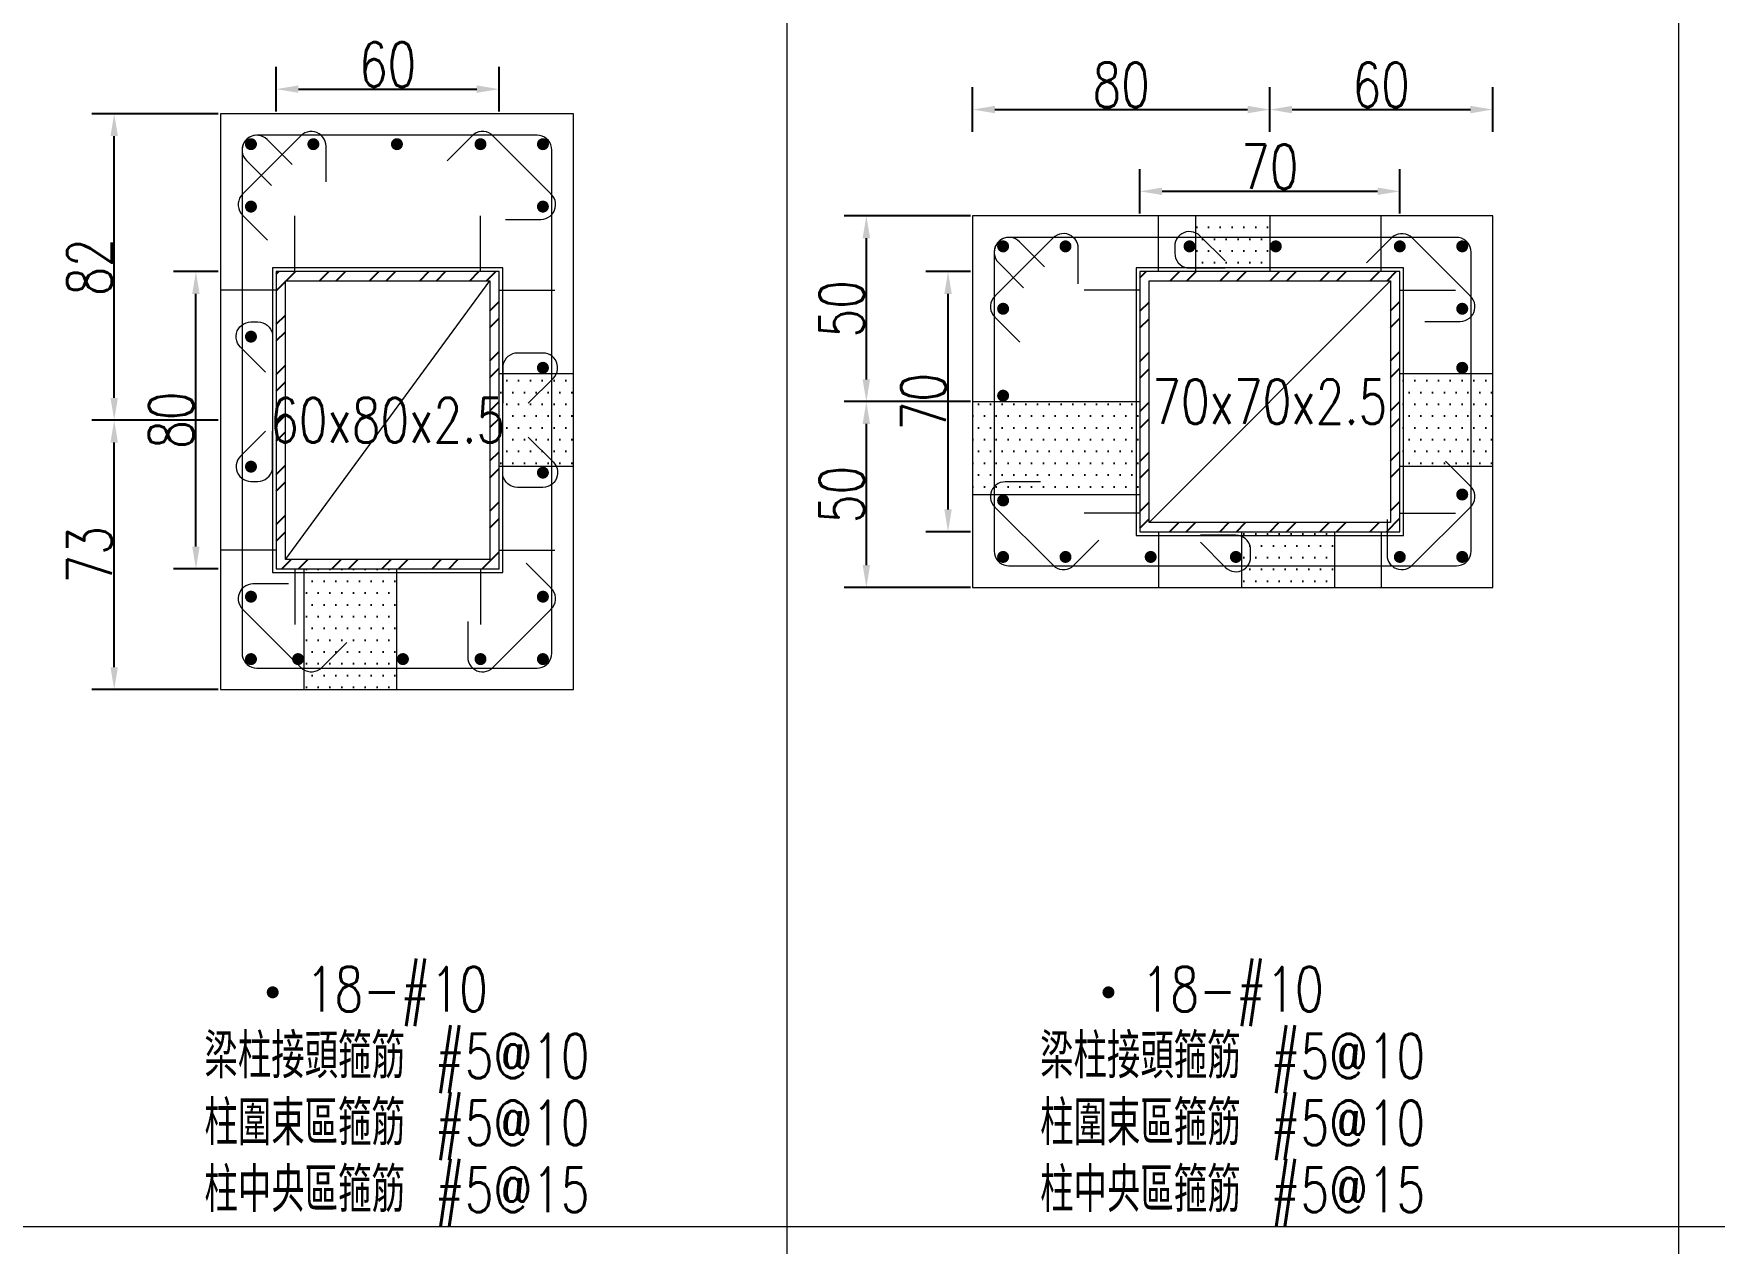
# Model space of a CAD drawing. Header units: millimetres. Extents: x 0 to 3905, y 0 to 8880.
# Drawn here: x 2922.2 to 3374.7, y 1231.4 to 1557.1 of the extents above; entities that cross this region are included whole.
import ezdxf
from ezdxf.enums import TextEntityAlignment as Align

# ---------------------------------------------------------------- set-up
doc = ezdxf.new("R2010")
doc.units = ezdxf.units.MM
doc.layers.get('DEFPOINTS').update_dxf_attribs({"color": 3})
for name, color, linetype in [('Hatch線', 6, 'Continuous'), ('TC-鋼粱', 132, 'Continuous'), ('主筋斷面', 2, 'Continuous'), ('文字-主筋根數', 7, 'Continuous'), ('文字-剪力筋 中央區', 7, 'Continuous'), ('文字-剪力筋-BC', 7, 'Continuous'), ('文字-剪力筋-圍束區', 7, 'Continuous'), ('文字-輔助字', 7, 'Continuous'), ('柱斷面線', 4, 'Continuous'), ('標註字', 4, 'Continuous'), ('箍筋線', 1, 'Continuous'), ('網格線', 7, 'Continuous'), ('鋼柱', 11, 'Continuous')]:
    doc.layers.add(name, color=color, linetype=linetype)
doc.styles.add('note', font='txt.shx', dxfattribs={"width": 0.75, "height": 12})
doc.styles.add('txt', font='txt.shx', dxfattribs={"height": 0.2, "bigfont": 'chineset.shx'})
doc.dimstyles.new('RCAD_DIM', dxfattribs={"dimtxt": 12, "dimasz": 6, "dimexe": 6, "dimexo": 0.625, "dimtad": 1, "dimdec": 0, "dimdsep": 46, "dimtxsty": 'note', "dimcen": 2.5, "dimclrd": 256, "dimclre": 256, "dimclrt": 256, "dimadec": 0, "dimazin": 0, "dimtfac": 1, "dimtmove": 0, "dimatfit": 3, "dimfxl": 0, "dimtolj": 1, "dimarcsym": 0})

# ---------------------------------------------------------------- blocks, each defined once
blk = doc.blocks.new('*D1620')
at = {"layer": 'DEFPOINTS', "color": 0}
for p in [(3047.5, 1542.12), (2987.5, 1535.5), (3047.5, 1535.5)]:
    blk.add_point(p, dxfattribs=at)
at = {"layer": '標註字', "lineweight": -2}
for p, q in [((2987.5, 1536.12), (2987.5, 1548.12)), ((3047.5, 1536.12), (3047.5, 1548.12)), ((2993.5, 1542.12), (3041.5, 1542.12))]:
    blk.add_line(p, q, dxfattribs=at)
at = {"layer": '標註字'}
for points in [[(2993.5, 1543.12), (2993.5, 1541.12), (2987.5, 1542.12)], [(3041.5, 1541.12), (3041.5, 1543.12), (3047.5, 1542.12)]]:
    blk.add_solid(points, dxfattribs=at)
at = {"layer": '標註字', "insert": (3017.5, 1548.75), "char_height": 12, "attachment_point": 5, "style": 'note'}
blk.add_mtext('\\A1;60', dxfattribs=at)
blk = doc.blocks.new('*D1621')
at = {"layer": 'DEFPOINTS', "color": 0}
for p in [(2965.88, 1493), (2972.5, 1493), (2972.5, 1413)]:
    blk.add_point(p, dxfattribs=at)
at = {"layer": '標註字', "lineweight": -2}
for p, q in [((2971.88, 1493), (2959.88, 1493)), ((2965.88, 1419), (2965.88, 1487)), ((2971.88, 1413), (2959.88, 1413))]:
    blk.add_line(p, q, dxfattribs=at)
at = {"layer": '標註字'}
for points in [[(2966.88, 1487), (2964.88, 1487), (2965.88, 1493)], [(2964.88, 1419), (2966.88, 1419), (2965.88, 1413)]]:
    blk.add_solid(points, dxfattribs=at)
at = {"layer": '標註字', "insert": (2959.25, 1453), "char_height": 12, "attachment_point": 5, "rotation": 90, "style": 'note'}
blk.add_mtext('\\A1;80', dxfattribs=at)
blk = doc.blocks.new('*D1624')
at = {"layer": 'DEFPOINTS', "color": 0}
for p in [(2943.88, 1453), (2972.5, 1453), (2972.5, 1380.5)]:
    blk.add_point(p, dxfattribs=at)
at = {"layer": '標註字', "lineweight": -2}
for p, q in [((2971.88, 1453), (2937.88, 1453)), ((2943.88, 1386.5), (2943.88, 1447)), ((2971.88, 1380.5), (2937.88, 1380.5))]:
    blk.add_line(p, q, dxfattribs=at)
at = {"layer": '標註字'}
for points in [[(2944.88, 1447), (2942.88, 1447), (2943.88, 1453)], [(2942.88, 1386.5), (2944.88, 1386.5), (2943.88, 1380.5)]]:
    blk.add_solid(points, dxfattribs=at)
at = {"layer": '標註字', "insert": (2937.25, 1416.75), "char_height": 12, "attachment_point": 5, "rotation": 90, "style": 'note'}
blk.add_mtext('\\A1;73', dxfattribs=at)
blk = doc.blocks.new('*D1625')
at = {"layer": 'DEFPOINTS', "color": 0}
for p in [(2943.88, 1535.5), (2972.5, 1535.5), (2972.5, 1453)]:
    blk.add_point(p, dxfattribs=at)
at = {"layer": '標註字', "lineweight": -2}
for p, q in [((2971.88, 1535.5), (2937.88, 1535.5)), ((2943.88, 1459), (2943.88, 1529.5)), ((2971.88, 1453), (2937.88, 1453))]:
    blk.add_line(p, q, dxfattribs=at)
at = {"layer": '標註字'}
for points in [[(2944.88, 1529.5), (2942.88, 1529.5), (2943.88, 1535.5)], [(2942.88, 1459), (2944.88, 1459), (2943.88, 1453)]]:
    blk.add_solid(points, dxfattribs=at)
at = {"layer": '標註字', "insert": (2937.25, 1494.25), "char_height": 12, "attachment_point": 5, "rotation": 90, "style": 'note'}
blk.add_mtext('\\A1;82', dxfattribs=at)
blk = doc.blocks.new('Circle_Filled')
at = {"const_width": 0.5}
blk.add_lwpolyline([(-0.25, 0, 1), (0.25, 0, 1)], format="xyb", close=True, dxfattribs=at)
blk = doc.blocks.new('*D1752')
at = {"layer": 'DEFPOINTS', "color": 0}
for p in [(3290, 1514.62), (3220, 1508), (3290, 1508)]:
    blk.add_point(p, dxfattribs=at)
at = {"layer": '標註字', "lineweight": -2}
for p, q in [((3220, 1508.62), (3220, 1520.62)), ((3290, 1508.62), (3290, 1520.62)), ((3226, 1514.62), (3284, 1514.62))]:
    blk.add_line(p, q, dxfattribs=at)
at = {"layer": '標註字'}
for points in [[(3226, 1515.62), (3226, 1513.62), (3220, 1514.62)], [(3284, 1513.62), (3284, 1515.62), (3290, 1514.62)]]:
    blk.add_solid(points, dxfattribs=at)
at = {"layer": '標註字', "insert": (3255, 1521.25), "char_height": 12, "attachment_point": 5, "style": 'note'}
blk.add_mtext('\\A1;70', dxfattribs=at)
blk = doc.blocks.new('*D1753')
at = {"layer": 'DEFPOINTS', "color": 0}
for p in [(3168.38, 1493), (3175, 1493), (3175, 1423)]:
    blk.add_point(p, dxfattribs=at)
at = {"layer": '標註字', "lineweight": -2}
for p, q in [((3174.38, 1493), (3162.38, 1493)), ((3168.38, 1429), (3168.38, 1487)), ((3174.38, 1423), (3162.38, 1423))]:
    blk.add_line(p, q, dxfattribs=at)
at = {"layer": '標註字'}
for points in [[(3169.38, 1487), (3167.38, 1487), (3168.38, 1493)], [(3167.38, 1429), (3169.38, 1429), (3168.38, 1423)]]:
    blk.add_solid(points, dxfattribs=at)
at = {"layer": '標註字', "insert": (3161.75, 1458), "char_height": 12, "attachment_point": 5, "rotation": 90, "style": 'note'}
blk.add_mtext('\\A1;70', dxfattribs=at)
blk = doc.blocks.new('*D1754')
at = {"layer": 'DEFPOINTS', "color": 0}
for p in [(3255, 1536.62), (3175, 1530), (3255, 1530)]:
    blk.add_point(p, dxfattribs=at)
at = {"layer": '標註字', "lineweight": -2}
for p, q in [((3175, 1530.62), (3175, 1542.62)), ((3255, 1530.62), (3255, 1542.62)), ((3181, 1536.62), (3249, 1536.62))]:
    blk.add_line(p, q, dxfattribs=at)
at = {"layer": '標註字'}
for points in [[(3181, 1537.62), (3181, 1535.62), (3175, 1536.62)], [(3249, 1535.62), (3249, 1537.62), (3255, 1536.62)]]:
    blk.add_solid(points, dxfattribs=at)
at = {"layer": '標註字', "insert": (3215, 1543.25), "char_height": 12, "attachment_point": 5, "style": 'note'}
blk.add_mtext('\\A1;80', dxfattribs=at)
blk = doc.blocks.new('*D1755')
at = {"layer": 'DEFPOINTS', "color": 0}
for p in [(3315, 1536.62), (3255, 1530), (3315, 1530)]:
    blk.add_point(p, dxfattribs=at)
at = {"layer": '標註字', "lineweight": -2}
for p, q in [((3255, 1530.62), (3255, 1542.62)), ((3315, 1530.62), (3315, 1542.62)), ((3261, 1536.62), (3309, 1536.62))]:
    blk.add_line(p, q, dxfattribs=at)
at = {"layer": '標註字'}
for points in [[(3261, 1537.62), (3261, 1535.62), (3255, 1536.62)], [(3309, 1535.62), (3309, 1537.62), (3315, 1536.62)]]:
    blk.add_solid(points, dxfattribs=at)
at = {"layer": '標註字', "insert": (3285, 1543.25), "char_height": 12, "attachment_point": 5, "style": 'note'}
blk.add_mtext('\\A1;60', dxfattribs=at)
blk = doc.blocks.new('*D1756')
at = {"layer": 'DEFPOINTS', "color": 0}
for p in [(3146.38, 1458), (3175, 1458), (3175, 1408)]:
    blk.add_point(p, dxfattribs=at)
at = {"layer": '標註字', "lineweight": -2}
for p, q in [((3174.38, 1458), (3140.38, 1458)), ((3146.38, 1414), (3146.38, 1452)), ((3174.38, 1408), (3140.38, 1408))]:
    blk.add_line(p, q, dxfattribs=at)
at = {"layer": '標註字'}
for points in [[(3147.38, 1452), (3145.38, 1452), (3146.38, 1458)], [(3145.38, 1414), (3147.38, 1414), (3146.38, 1408)]]:
    blk.add_solid(points, dxfattribs=at)
at = {"layer": '標註字', "insert": (3139.75, 1433), "char_height": 12, "attachment_point": 5, "rotation": 90, "style": 'note'}
blk.add_mtext('\\A1;50', dxfattribs=at)
blk = doc.blocks.new('*D1757')
at = {"layer": 'DEFPOINTS', "color": 0}
for p in [(3146.38, 1508), (3175, 1508), (3175, 1458)]:
    blk.add_point(p, dxfattribs=at)
at = {"layer": '標註字', "lineweight": -2}
for p, q in [((3174.38, 1508), (3140.38, 1508)), ((3146.38, 1464), (3146.38, 1502)), ((3174.38, 1458), (3140.38, 1458))]:
    blk.add_line(p, q, dxfattribs=at)
at = {"layer": '標註字'}
for points in [[(3147.38, 1502), (3145.38, 1502), (3146.38, 1508)], [(3145.38, 1464), (3147.38, 1464), (3146.38, 1458)]]:
    blk.add_solid(points, dxfattribs=at)
at = {"layer": '標註字', "insert": (3139.75, 1483), "char_height": 12, "attachment_point": 5, "rotation": 90, "style": 'note'}
blk.add_mtext('\\A1;50', dxfattribs=at)

msp = doc.modelspace()

# ---------------------------------------------------------------- hatches: boundary and pattern name
at = {"layer": 'Hatch線'}
h = msp.add_hatch(dxfattribs=at)
h.set_pattern_fill('ANSI32', color=256, style=0)
h.paths.add_polyline_path([(2987.5, 1413), (3047.5, 1413), (3047.5, 1493), (2987.5, 1493)], flags=17)
h.paths.add_polyline_path([(2990, 1415.5), (2990, 1490.5), (3045, 1490.5), (3045, 1415.5)])
h = msp.add_hatch(dxfattribs=at)
h.set_pattern_fill('ANSI32', color=256, style=0)
h.paths.add_polyline_path([(3220, 1423), (3290, 1423), (3290, 1493), (3220, 1493)], flags=17)
h.paths.add_polyline_path([(3222.5, 1425.5), (3222.5, 1490.5), (3287.5, 1490.5), (3287.5, 1425.5)])
at = {"layer": 'TC-鋼粱'}
h = msp.add_hatch(dxfattribs=at)
h.set_pattern_fill('DOTS', color=256, scale=2, style=0)
h.paths.add_polyline_path([(3255, 1508), (3235, 1508), (3235, 1493), (3255, 1493)], flags=17)
h = msp.add_hatch(dxfattribs=at)
h.set_pattern_fill('DOTS', color=256, scale=2, style=0)
h.paths.add_polyline_path([(3067.5, 1440.5), (3067.5, 1465.5), (3047.5, 1465.5), (3047.5, 1440.5)], flags=17)
h = msp.add_hatch(dxfattribs=at)
h.set_pattern_fill('DOTS', color=256, scale=2, style=0)
h.paths.add_polyline_path([(3315, 1440.5), (3315, 1465.5), (3290, 1465.5), (3290, 1440.5)], flags=17)
h = msp.add_hatch(dxfattribs=at)
h.set_pattern_fill('DOTS', color=256, scale=2, style=0)
h.paths.add_polyline_path([(3175, 1458), (3175, 1433), (3220, 1433), (3220, 1458)], flags=17)
h = msp.add_hatch(dxfattribs=at)
h.set_pattern_fill('DOTS', color=256, scale=2, style=0)
h.paths.add_polyline_path([(3247.48, 1408), (3272.48, 1408), (3272.48, 1423), (3247.48, 1423)], flags=17)
h = msp.add_hatch(dxfattribs=at)
h.set_pattern_fill('DOTS', color=256, scale=2, style=0)
h.paths.add_polyline_path([(2995, 1380.5), (3020, 1380.5), (3020, 1413), (2995, 1413)], flags=17)

# ---------------------------------------------------------------- linework, layer by layer
at = {"layer": 'DEFPOINTS', "lineweight": 5}
for points in [[(2992.5, 1493), (2992.5, 1508)], [(3042.5, 1493), (3042.5, 1508)], [(3225, 1493), (3225, 1508)], [(3285, 1493), (3285, 1508)], [(2987.5, 1412), (3048.5, 1412), (3048.5, 1494), (2986.5, 1494), (2986.5, 1412), (2987.5, 1412)], [(3220, 1422), (3291, 1422), (3291, 1494), (3219, 1494), (3219, 1422), (3220, 1422)], [(2990, 1415.5), (3045, 1490.5)], [(3222.5, 1425.5), (3287.5, 1490.5)], [(2987.5, 1488), (2972.5, 1488)], [(3047.5, 1488), (3062.5, 1488)], [(3220, 1488), (3205, 1488)], [(3290, 1488), (3305, 1488)], [(3220, 1428), (3205, 1428)], [(3290, 1428), (3305, 1428)], [(3225, 1423), (3225, 1408)], [(3285, 1423), (3285, 1408)], [(2987.5, 1418), (2972.5, 1418)], [(3047.5, 1418), (3062.5, 1418)], [(2992.5, 1413), (2992.5, 1398)], [(3042.5, 1413), (3042.5, 1398)]]:
    msp.add_lwpolyline(points, dxfattribs=at)
at = {"layer": 'TC-鋼粱', "lineweight": 5}
for points in [[(3235, 1508), (3235, 1493)], [(3255, 1508), (3255, 1493)], [(3067.5, 1465.5), (3047.5, 1465.5)], [(3315, 1465.5), (3290, 1465.5)], [(3175, 1458), (3220, 1458)], [(3067.5, 1440.5), (3047.5, 1440.5)], [(3315, 1440.5), (3290, 1440.5)], [(3175, 1433), (3220, 1433)], [(3247.48, 1408), (3247.48, 1423)], [(3272.48, 1408), (3272.48, 1423)], [(2995, 1380.5), (2995, 1413)], [(3020, 1380.5), (3020, 1413)]]:
    msp.add_lwpolyline(points, dxfattribs=at)
at = {"layer": '柱斷面線', "lineweight": 5}
for points in [[(2972.5, 1380.5), (3067.5, 1380.5), (3067.5, 1535.5), (2972.5, 1535.5), (2972.5, 1380.5)], [(3175, 1408), (3315, 1408), (3315, 1508), (3175, 1508), (3175, 1408)]]:
    msp.add_lwpolyline(points, dxfattribs=at)
at = {"layer": '箍筋線', "lineweight": 5}
for points in [[(3000.93, 1517.21), (3000.93, 1526.75), (3000.87, 1527.42), (3000.7, 1528.06), (3000.43, 1528.67), (3000.06, 1529.23), (2999.6, 1529.72), (2999.07, 1530.12), (2998.47, 1530.42), (2997.84, 1530.63), (2997.17, 1530.72), (2996.51, 1530.7), (2995.85, 1530.57), (2995.23, 1530.33), (2994.65, 1529.99), (2994.14, 1529.56), (2978.44, 1513.86), (2977.99, 1513.33), (2977.65, 1512.73), (2977.41, 1512.08), (2977.29, 1511.39), (2977.29, 1510.7), (2977.41, 1510.02), (2977.65, 1509.37), (2977.99, 1508.77), (2978.44, 1508.24), (2985.18, 1501.49)], [(2991.83, 1521.79), (2985.08, 1528.54), (2984.57, 1528.97), (2983.99, 1529.31), (2983.37, 1529.55), (2982.72, 1529.68), (2982.05, 1529.7), (2981.39, 1529.61), (2980.75, 1529.4), (2980.16, 1529.1), (2979.62, 1528.69), (2979.16, 1528.21), (2978.79, 1527.65), (2978.52, 1527.04), (2978.35, 1526.4), (2978.29, 1525.73), (2978.29, 1390.27), (2978.36, 1389.58), (2978.53, 1388.91), (2978.83, 1388.28), (2979.22, 1387.71), (2979.71, 1387.22), (2980.28, 1386.83), (2980.91, 1386.53), (2981.58, 1386.36), (2982.27, 1386.29), (3057.73, 1386.29), (3058.42, 1386.36), (3059.09, 1386.53), (3059.72, 1386.83), (3060.29, 1387.22), (3060.78, 1387.71), (3061.17, 1388.28), (3061.47, 1388.91), (3061.64, 1389.58), (3061.71, 1390.27), (3061.71, 1525.73), (3061.64, 1526.42), (3061.47, 1527.09), (3061.17, 1527.72), (3060.78, 1528.29), (3060.29, 1528.78), (3059.72, 1529.17), (3059.09, 1529.47), (3058.42, 1529.64), (3057.73, 1529.71), (2982.27, 1529.71), (2981.6, 1529.65), (2980.96, 1529.48), (2980.35, 1529.21), (2979.79, 1528.84), (2979.31, 1528.38), (2978.9, 1527.84), (2978.6, 1527.25), (2978.39, 1526.61), (2978.3, 1525.95), (2978.32, 1525.28), (2978.45, 1524.63), (2978.69, 1524.01), (2979.03, 1523.43), (2979.46, 1522.92), (2986.21, 1516.17)], [(3049.21, 1507.07), (3058.75, 1507.07), (3059.42, 1507.13), (3060.06, 1507.3), (3060.67, 1507.57), (3061.23, 1507.94), (3061.72, 1508.4), (3062.12, 1508.93), (3062.42, 1509.53), (3062.63, 1510.16), (3062.72, 1510.83), (3062.7, 1511.49), (3062.57, 1512.15), (3062.33, 1512.77), (3061.99, 1513.35), (3061.56, 1513.86), (3045.86, 1529.56), (3045.33, 1530.01), (3044.73, 1530.35), (3044.08, 1530.59), (3043.39, 1530.71), (3042.7, 1530.71), (3042.02, 1530.59), (3041.37, 1530.35), (3040.77, 1530.01), (3040.24, 1529.56), (3033.49, 1522.82)], [(3203.43, 1489.71), (3203.43, 1499.25), (3203.37, 1499.92), (3203.2, 1500.56), (3202.93, 1501.17), (3202.56, 1501.73), (3202.1, 1502.22), (3201.57, 1502.62), (3200.97, 1502.92), (3200.34, 1503.13), (3199.67, 1503.22), (3199.01, 1503.2), (3198.35, 1503.07), (3197.73, 1502.83), (3197.15, 1502.49), (3196.64, 1502.06), (3180.94, 1486.36), (3180.49, 1485.83), (3180.15, 1485.23), (3179.91, 1484.58), (3179.79, 1483.89), (3179.79, 1483.2), (3179.91, 1482.52), (3180.15, 1481.87), (3180.49, 1481.27), (3180.94, 1480.74), (3187.68, 1473.99)], [(3242.95, 1495.86), (3236.2, 1502.61), (3235.69, 1503.04), (3235.12, 1503.38), (3234.49, 1503.62), (3233.84, 1503.75), (3233.17, 1503.77), (3232.51, 1503.68), (3231.87, 1503.47), (3231.28, 1503.17), (3230.74, 1502.77), (3230.28, 1502.28), (3229.91, 1501.72), (3229.64, 1501.11), (3229.47, 1500.47), (3229.42, 1499.8), (3229.42, 1497.96), (3229.48, 1497.27), (3229.65, 1496.6), (3229.95, 1495.97), (3230.34, 1495.4), (3230.83, 1494.91), (3231.4, 1494.51), (3232.03, 1494.22), (3232.7, 1494.04), (3233.39, 1493.98), (3242.93, 1493.98)], [(3296.71, 1479.57), (3306.25, 1479.57), (3306.92, 1479.63), (3307.56, 1479.8), (3308.17, 1480.07), (3308.73, 1480.44), (3309.22, 1480.9), (3309.62, 1481.43), (3309.92, 1482.03), (3310.13, 1482.66), (3310.22, 1483.33), (3310.2, 1483.99), (3310.07, 1484.65), (3309.83, 1485.27), (3309.49, 1485.85), (3309.06, 1486.36), (3293.36, 1502.06), (3292.83, 1502.51), (3292.23, 1502.85), (3291.58, 1503.09), (3290.89, 1503.21), (3290.2, 1503.21), (3289.52, 1503.09), (3288.87, 1502.85), (3288.27, 1502.51), (3287.74, 1502.06), (3280.99, 1495.32)], [(3194.33, 1494.29), (3187.58, 1501.04), (3187.07, 1501.47), (3186.49, 1501.81), (3185.87, 1502.05), (3185.22, 1502.18), (3184.55, 1502.2), (3183.89, 1502.11), (3183.25, 1501.9), (3182.66, 1501.6), (3182.12, 1501.19), (3181.66, 1500.71), (3181.29, 1500.15), (3181.02, 1499.54), (3180.85, 1498.9), (3180.79, 1498.23), (3180.79, 1417.77), (3180.86, 1417.08), (3181.03, 1416.41), (3181.33, 1415.78), (3181.72, 1415.21), (3182.21, 1414.72), (3182.78, 1414.33), (3183.41, 1414.03), (3184.08, 1413.86), (3184.77, 1413.79), (3305.23, 1413.79), (3305.92, 1413.86), (3306.59, 1414.03), (3307.22, 1414.33), (3307.79, 1414.72), (3308.28, 1415.21), (3308.67, 1415.78), (3308.97, 1416.41), (3309.14, 1417.08), (3309.21, 1417.77), (3309.21, 1498.23), (3309.14, 1498.92), (3308.97, 1499.59), (3308.67, 1500.22), (3308.28, 1500.79), (3307.79, 1501.28), (3307.22, 1501.67), (3306.59, 1501.97), (3305.92, 1502.14), (3305.23, 1502.21), (3184.77, 1502.21), (3184.1, 1502.15), (3183.46, 1501.98), (3182.85, 1501.71), (3182.29, 1501.34), (3181.81, 1500.88), (3181.4, 1500.34), (3181.1, 1499.75), (3180.89, 1499.11), (3180.8, 1498.45), (3180.82, 1497.78), (3180.95, 1497.13), (3181.19, 1496.51), (3181.53, 1495.93), (3181.96, 1495.42), (3188.71, 1488.67)], [(2984.64, 1465.94), (2977.89, 1472.69), (2977.46, 1473.2), (2977.12, 1473.77), (2976.88, 1474.4), (2976.75, 1475.05), (2976.73, 1475.72), (2976.82, 1476.38), (2977.03, 1477.02), (2977.33, 1477.61), (2977.73, 1478.15), (2978.22, 1478.61), (2978.78, 1478.98), (2979.39, 1479.25), (2980.03, 1479.42), (2980.7, 1479.47), (2982.54, 1479.47), (2983.23, 1479.41), (2983.9, 1479.24), (2984.53, 1478.94), (2985.1, 1478.55), (2985.59, 1478.06), (2985.99, 1477.49), (2986.28, 1476.86), (2986.46, 1476.19), (2986.52, 1475.5), (2986.52, 1465.96)], [(3055.36, 1457.55), (3062.11, 1464.3), (3062.54, 1464.81), (3062.88, 1465.39), (3063.12, 1466.01), (3063.25, 1466.66), (3063.27, 1467.33), (3063.18, 1467.99), (3062.97, 1468.63), (3062.67, 1469.22), (3062.26, 1469.76), (3061.78, 1470.22), (3061.22, 1470.59), (3060.61, 1470.86), (3059.97, 1471.03), (3059.3, 1471.08), (3052.46, 1471.08), (3051.76, 1471.02), (3051.1, 1470.85), (3050.47, 1470.55), (3049.9, 1470.16), (3049.41, 1469.67), (3049.01, 1469.1), (3048.72, 1468.47), (3048.54, 1467.8), (3048.48, 1467.11), (3048.48, 1457.57)], [(2984.64, 1450.06), (2977.89, 1443.31), (2977.46, 1442.8), (2977.12, 1442.23), (2976.88, 1441.6), (2976.75, 1440.95), (2976.73, 1440.28), (2976.82, 1439.62), (2977.03, 1438.98), (2977.33, 1438.39), (2977.73, 1437.85), (2978.22, 1437.39), (2978.78, 1437.02), (2979.39, 1436.75), (2980.03, 1436.58), (2980.7, 1436.53), (2982.54, 1436.53), (2983.23, 1436.59), (2983.9, 1436.76), (2984.53, 1437.06), (2985.1, 1437.45), (2985.59, 1437.94), (2985.99, 1438.51), (2986.28, 1439.14), (2986.46, 1439.81), (2986.52, 1440.5), (2986.52, 1450.04)], [(3055.36, 1448.45), (3062.11, 1441.7), (3062.54, 1441.19), (3062.88, 1440.61), (3063.12, 1439.99), (3063.25, 1439.34), (3063.27, 1438.67), (3063.18, 1438.01), (3062.97, 1437.37), (3062.67, 1436.78), (3062.26, 1436.24), (3061.78, 1435.78), (3061.22, 1435.41), (3060.61, 1435.14), (3059.97, 1434.97), (3059.3, 1434.91), (3052.46, 1434.91), (3051.76, 1434.98), (3051.1, 1435.15), (3050.47, 1435.45), (3049.9, 1435.84), (3049.41, 1436.33), (3049.01, 1436.9), (3048.72, 1437.53), (3048.54, 1438.2), (3048.48, 1438.89), (3048.48, 1448.43)], [(3286.57, 1426.29), (3286.57, 1416.75), (3286.63, 1416.08), (3286.8, 1415.44), (3287.07, 1414.83), (3287.44, 1414.27), (3287.9, 1413.78), (3288.43, 1413.38), (3289.03, 1413.08), (3289.66, 1412.87), (3290.33, 1412.78), (3290.99, 1412.8), (3291.65, 1412.93), (3292.27, 1413.17), (3292.85, 1413.51), (3293.36, 1413.94), (3309.06, 1429.64), (3309.51, 1430.17), (3309.85, 1430.77), (3310.09, 1431.42), (3310.21, 1432.11), (3310.21, 1432.8), (3310.09, 1433.48), (3309.85, 1434.13), (3309.51, 1434.73), (3309.06, 1435.26), (3302.32, 1442.01)], [(3193.29, 1436.43), (3183.75, 1436.43), (3183.08, 1436.37), (3182.44, 1436.2), (3181.83, 1435.93), (3181.27, 1435.56), (3180.78, 1435.1), (3180.38, 1434.57), (3180.08, 1433.97), (3179.87, 1433.34), (3179.78, 1432.67), (3179.8, 1432.01), (3179.93, 1431.35), (3180.17, 1430.73), (3180.51, 1430.15), (3180.94, 1429.64), (3196.64, 1413.94), (3197.17, 1413.49), (3197.77, 1413.15), (3198.42, 1412.91), (3199.11, 1412.79), (3199.8, 1412.79), (3200.48, 1412.91), (3201.13, 1413.15), (3201.73, 1413.49), (3202.26, 1413.94), (3209.01, 1420.68)], [(3236.31, 1420.14), (3243.05, 1413.39), (3243.56, 1412.96), (3244.14, 1412.62), (3244.76, 1412.38), (3245.42, 1412.25), (3246.09, 1412.23), (3246.75, 1412.32), (3247.39, 1412.53), (3247.98, 1412.83), (3248.51, 1413.23), (3248.97, 1413.72), (3249.34, 1414.28), (3249.62, 1414.89), (3249.78, 1415.53), (3249.84, 1416.2), (3249.84, 1418.04), (3249.78, 1418.73), (3249.6, 1419.4), (3249.31, 1420.03), (3248.91, 1420.6), (3248.42, 1421.09), (3247.85, 1421.49), (3247.22, 1421.78), (3246.56, 1421.96), (3245.87, 1422.02), (3236.33, 1422.02)], [(3039.07, 1398.79), (3039.07, 1389.25), (3039.13, 1388.58), (3039.3, 1387.94), (3039.57, 1387.33), (3039.94, 1386.77), (3040.4, 1386.28), (3040.93, 1385.88), (3041.53, 1385.58), (3042.16, 1385.37), (3042.83, 1385.28), (3043.49, 1385.3), (3044.15, 1385.43), (3044.77, 1385.67), (3045.35, 1386.01), (3045.86, 1386.44), (3061.56, 1402.14), (3062.01, 1402.67), (3062.35, 1403.27), (3062.59, 1403.92), (3062.71, 1404.61), (3062.71, 1405.3), (3062.59, 1405.98), (3062.35, 1406.63), (3062.01, 1407.23), (3061.56, 1407.76), (3054.82, 1414.51)], [(2990.79, 1408.93), (2981.25, 1408.93), (2980.58, 1408.87), (2979.94, 1408.7), (2979.33, 1408.43), (2978.77, 1408.06), (2978.28, 1407.6), (2977.88, 1407.07), (2977.58, 1406.47), (2977.37, 1405.84), (2977.28, 1405.17), (2977.3, 1404.51), (2977.43, 1403.85), (2977.67, 1403.23), (2978.01, 1402.65), (2978.44, 1402.14), (2994.14, 1386.44), (2994.67, 1385.99), (2995.27, 1385.65), (2995.92, 1385.41), (2996.61, 1385.29), (2997.3, 1385.29), (2997.98, 1385.41), (2998.63, 1385.65), (2999.23, 1385.99), (2999.76, 1386.44), (3006.51, 1393.18)]]:
    msp.add_lwpolyline(points, dxfattribs=at)
at = {"layer": '網格線', "lineweight": 5}
for points in [[(3125, 1608), (3125, 1236)], [(3365, 1608), (3365, 1236)], [(2915, 1236), (3125, 1236)], [(3125, 1236), (3365, 1236)], [(3125, 1236), (3125, 1206)], [(3365, 1236), (3635, 1236)], [(3365, 1236), (3365, 1206)]]:
    msp.add_lwpolyline(points, dxfattribs=at)
at = {"layer": '鋼柱', "lineweight": 5}
for points in [[(2987.5, 1413), (3047.5, 1413), (3047.5, 1493), (2987.5, 1493), (2987.5, 1413)], [(2990, 1415.5), (2990, 1490.5), (3045, 1490.5), (3045, 1415.5), (2990, 1415.5)], [(3220, 1423), (3290, 1423), (3290, 1493), (3220, 1493), (3220, 1423)], [(3222.5, 1425.5), (3222.5, 1490.5), (3287.5, 1490.5), (3287.5, 1425.5), (3222.5, 1425.5)]]:
    msp.add_lwpolyline(points, dxfattribs=at)

# ---------------------------------------------------------------- block references
at = {"layer": '主筋斷面', "lineweight": 5, "xscale": 3.220000028610229, "yscale": 3.220000028610229}
for p in [(2980.7, 1527.3), (2997.5, 1527.3), (3020, 1527.3), (3042.5, 1527.3), (3059.3, 1527.3), (2980.7, 1510.5), (3059.3, 1510.5), (3183.2, 1499.8), (3200, 1499.8), (3233.39, 1499.8), (3256.61, 1499.8), (3290, 1499.8), (3306.8, 1499.8), (3183.2, 1483), (3306.8, 1483), (2980.7, 1475.5), (3059.3, 1467.11), (3306.8, 1467.11), (3183.2, 1459.61), (2980.7, 1440.5), (3059.3, 1438.89), (3306.8, 1433), (3183.2, 1431.39), (3183.2, 1416.2), (3200, 1416.2), (3222.93, 1416.2), (3245.87, 1416.2), (3290, 1416.2), (3306.8, 1416.2), (2980.7, 1405.5), (3059.3, 1405.5), (2980.7, 1388.7), (2993.39, 1388.7), (3021.61, 1388.7), (3042.5, 1388.7), (3059.3, 1388.7), (2986.56, 1299), (3211.56, 1299)]:
    msp.add_blockref('Circle_Filled', p, dxfattribs=at)

# ---------------------------------------------------------------- texts
at = {"layer": '文字-主筋根數', "style": 'txt', "width": 0.75}
for p in [(3020, 1299), (3245, 1299)]:
    msp.add_text('18-#10', height=12, dxfattribs=at).set_placement(p, align=Align.MIDDLE)
at = {"layer": '文字-剪力筋 中央區', "style": 'txt', "width": 0.75}
for p in [(3020, 1245), (3245, 1245)]:
    msp.add_text('柱中央區箍筋 #5@15', height=12, dxfattribs=at).set_placement(p, align=Align.MIDDLE)
at = {"layer": '文字-剪力筋-BC', "style": 'txt', "width": 0.75}
for p in [(3020, 1281), (3245, 1281)]:
    msp.add_text('梁柱接頭箍筋 #5@10', height=12, dxfattribs=at).set_placement(p, align=Align.MIDDLE)
at = {"layer": '文字-剪力筋-圍束區', "style": 'txt', "width": 0.75}
for p in [(3020, 1263), (3245, 1263)]:
    msp.add_text('柱圍束區箍筋 #5@10', height=12, dxfattribs=at).set_placement(p, align=Align.MIDDLE)
at = {"layer": '文字-輔助字', "style": 'txt', "width": 0.75}
for s, p in [('70x70x2.5', (3255, 1458)), ('60x80x2.5', (3017.5, 1453))]:
    msp.add_text(s, height=12, dxfattribs=at).set_placement(p, align=Align.MIDDLE)

# ---------------------------------------------------------------- dimensions: what is measured, and where the dimension line sits
at = {"layer": '標註字'}
for base, p1, p2, picture, middle in [((3047.5, 1542.12), (2987.5, 1535.5), (3047.5, 1535.5), '*D1620', (3017.5, 1548.75)), ((3255, 1536.62), (3175, 1530), (3255, 1530), '*D1754', (3215, 1543.25)), ((3315, 1536.62), (3255, 1530), (3315, 1530), '*D1755', (3285, 1543.25)), ((3290, 1514.62), (3220, 1508), (3290, 1508), '*D1752', (3255, 1521.25))]:
    dim = msp.add_linear_dim(base=base, p1=p1, p2=p2, dimstyle='RCAD_DIM', dxfattribs=at)
    dim.commit()
    dim.dimension.update_dxf_attribs({"geometry": picture, "text_midpoint": middle})
for base, p1, p2, picture, middle in [((2943.875, 1535.5), (2972.5, 1453.00005), (2972.5, 1535.5), '*D1625', (2937.25, 1494.25002)), ((3146.38, 1508), (3175, 1458), (3175, 1508), '*D1757', (3139.75, 1483)), ((2965.88, 1493), (2972.5, 1413), (2972.5, 1493), '*D1621', (2959.25, 1453)), ((3168.38, 1493), (3175, 1423), (3175, 1493), '*D1753', (3161.75, 1458)), ((3146.38, 1458), (3175, 1408), (3175, 1458), '*D1756', (3139.75, 1433)), ((2943.875, 1453.00005), (2972.5, 1380.5), (2972.5, 1453.00005), '*D1624', (2937.25, 1416.75002))]:
    dim = msp.add_linear_dim(base=base, p1=p1, p2=p2, angle=90, dimstyle='RCAD_DIM', dxfattribs=at)
    dim.commit()
    dim.dimension.update_dxf_attribs({"geometry": picture, "text_midpoint": middle})

doc.saveas('drawing.dxf')
